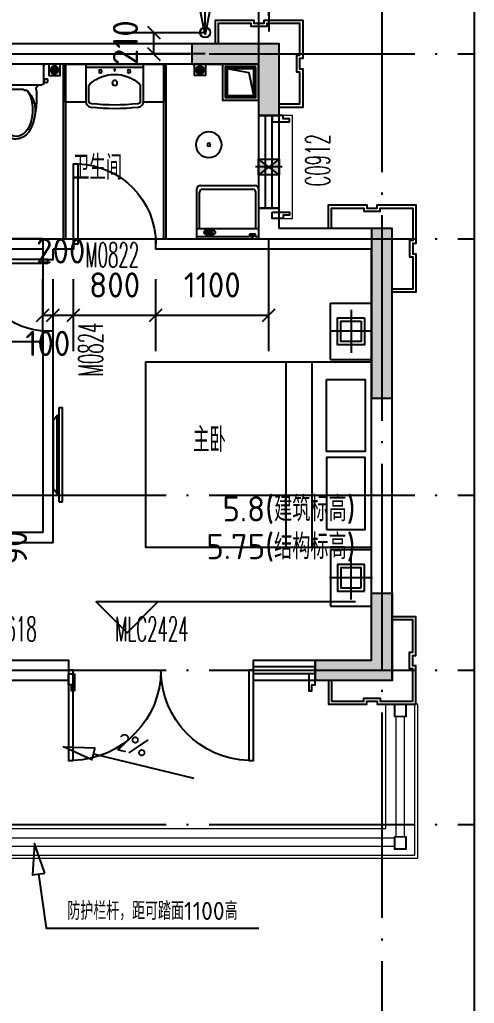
# Model space of a CAD drawing. Header units: millimetres. Extents: x -133666 to 880576, y -269375 to 86941.
# Drawn here: x -24679 to -20255, y -115832 to -106256 of the extents above; entities that cross this region are included whole.
import ezdxf
from ezdxf.enums import TextEntityAlignment as Align

# ---------------------------------------------------------------- set-up
doc = ezdxf.new("R2010")
doc.units = ezdxf.units.MM
doc.header["$LTSCALE"] = 1000
doc.linetypes.add('DASH', pattern=[0.35, 0.25, -0.1])
doc.linetypes.add('DOTE', pattern=[2.42, 2, -0.2, 0.02, -0.2])
doc.layers.get('0').update_dxf_attribs({"linetype": 'CONTINUOUS'})
doc.layers.add('0看线', color=9, linetype='CONTINUOUS', lineweight=0)
doc.layers.add('a-立面铝板造型', color=39, linetype='CONTINUOUS', lineweight=0)
for name, color, linetype in [('0石材', 30, 'CONTINUOUS'), ('0门窗套', 47, 'CONTINUOUS'), ('A-Lvtry', 5, 'CONTINUOUS'), ('AXIS_轴线_A', 1, 'DOTE'), ('COLU_柱墙_A', 2, 'CONTINUOUS'), ('DIM_标注_A', 3, 'CONTINUOUS'), ('DIM_标高_A', 3, 'CONTINUOUS'), ('DIM_符号_A', 3, 'CONTINUOUS'), ('EQU_厨卫设备_A', 6, 'CONTINUOUS'), ('EQU_活动家具_A', 237, 'CONTINUOUS'), ('HATCH_通用填充_A', 251, 'CONTINUOUS'), ('HOLE_厨卫空调洞口_A', 192, 'CONTINUOUS'), ('LINE_投影线_A', 7, 'CONTINUOUS'), ('LVTRY', 6, 'CONTINUOUS'), ('M门窗标号', 1, 'CONTINUOUS'), ('TEXT_房间名称_A', 6, 'CONTINUOUS'), ('VPIPE-雨水', 4, 'DASH'), ('WALL_填充墙_A', 2, 'CONTINUOUS'), ('WIN_门窗_A', 4, 'CONTINUOUS'), ('洁具，厨具', 6, 'CONTINUOUS'), ('面积线', 3, 'CONTINUOUS')]:
    doc.layers.add(name, color=color, linetype=linetype)
doc.styles.add('_TCH_DIM', font='SIMPLEX.shx', dxfattribs={"width": 0.7, "bigfont": 'GBCBIG.shx'})
doc.styles.add('_中哲汉字字母', font='ZZ中哲字母', dxfattribs={"width": 0.7, "bigfont": 'ZZ中哲汉字'})
doc.styles.add('CADReader_TextStyle', font='tssdeng.shx', dxfattribs={"height": 0.2, "bigfont": 'gbcbig.shx'})

# ---------------------------------------------------------------- blocks, each defined once
blk = doc.blocks.new('mct-tl')
at = {"layer": '0门窗套'}
blk.add_lwpolyline([(60, 0), (60, -166.7), (30, -166.7), (30, -106.7), (0, -106.7), (0, 0), (60, 0)], dxfattribs=at)
blk = doc.blocks.new('yuirog')
at = {"layer": '0看线'}
for points in [[(-1020, 5890), (-1020, 5800), (-420, 5800), (-420, 5890)], [(3930, -50), (950, -50), (950, -100), (-100, -100), (-100, 950), (-50, 950), (-50, 4290)], [(1080, 296.7), (1080, 100), (3180, 100), (3180, 296.7)]]:
    blk.add_lwpolyline(points, dxfattribs=at)
at = {"layer": '0看线', "linetype": 'DASH', "ltscale": 0.5}
for points in [[(850, 230), (850, 0), (475, 0), (475, 30), (375, 30), (375, 0), (0, 0), (0, 375), (30, 375), (30, 475), (0, 475), (0, 850), (230, 850)], [(3505, 230), (3505, 0), (3880, 0), (3880, 30), (3930, 30)]]:
    blk.add_lwpolyline(points, dxfattribs=at)
at = {"layer": '0门窗套'}
for p in [(-4020, 5996.7), (1080, 296.7)]:
    blk.add_blockref('mct-tl', p, dxfattribs=at)
at = {"layer": '0门窗套', "extrusion": (0, 0, -1), "zscale": -1}
for p in [(1620, 5996.7), (420, 5996.7), (-3180, 296.7)]:
    blk.add_blockref('mct-tl', p, dxfattribs=at)
at = {"layer": '0门窗套', "extrusion": (0, 0, -1), "xscale": -1, "zscale": -1}
blk.add_blockref('mct-tl', (1020, 5996.7), dxfattribs=at)
blk = doc.blocks.new('hgjjujsg')
at = {"layer": '0看线'}
blk.add_lwpolyline([(15463.3, -2030), (15660, -2030), (15660, -1030), (15463.3, -1030)], dxfattribs=at)
at = {"layer": '0石材'}
for points in [[(14910, -330), (14910, -100), (15285, -100), (15285, -130), (15385, -130), (15385, -100), (15760, -100), (15760, -475), (15730, -475), (15730, -575), (15760, -575), (15760, -950), (15530, -950)], [(14940, -330), (14940, -130), (15255, -130), (15255, -160), (15415, -160), (15415, -130), (15730, -130), (15730, -445), (15700, -445), (15700, -605), (15730, -605), (15730, -920), (15530, -920)]]:
    blk.add_lwpolyline(points, dxfattribs=at)
at = {"layer": '0门窗套', "extrusion": (0, 0, -1), "zscale": -1, "rotation": 270}
blk.add_blockref('mct-tl', (-15463.3, -1030), dxfattribs=at)
at = {"layer": '0门窗套', "rotation": 90}
blk.add_blockref('mct-tl', (15463.3, -2030), dxfattribs=at)
blk = doc.blocks.new('A$C43C32891')
at = {"layer": 'EQU_活动家具_A'}
for p, q in [((410, 2950), (10, 2950)), ((210, 2885), (210, 2465)), ((410, 2400), (410, 2950)), ((0, 2675), (420, 2675)), ((410, 2400), (10, 2400)), ((592.3, 2375), (592.3, 575)), ((844.1, 2375), (844.1, 575)), ((3019.3, 1015), (3019.3, 1935)), ((3019.3, 1015), (3019.3, 1935)), ((3049.3, 1935), (3019.3, 1935)), ((3049.3, 1015), (3049.3, 1935)), ((3049.3, 1856.2), (3068.2, 1856.2)), ((3068.2, 1093.8), (3068.2, 1856.2)), ((3068.2, 1856.2), (3110, 1804.4)), ((3110, 1804.4), (3110, 1145.6)), ((3049.3, 1093.8), (3068.2, 1093.8)), ((3068.2, 1093.8), (3110, 1145.6)), ((3049.3, 1015), (3019.3, 1015)), ((410, 550), (10, 550)), ((210, 65), (210, 485)), ((410, 550), (410, 0)), ((0, 275), (420, 275)), ((410, 0), (10, 0))]:
    blk.add_line(p, q, dxfattribs=at)
for points in [[(80, 2805), (80, 2545), (340, 2545), (340, 2805)], [(10, 575), (10, 2375), (2210, 2375), (2210, 575)], [(447.1, 2204.9), (70.7, 2204.9), (70.7, 1504.6), (447.1, 1504.6)], [(447.1, 745.1), (70.7, 745.1), (70.7, 1445.4), (447.1, 1445.4)], [(80, 145), (80, 405), (340, 405), (340, 145)]]:
    blk.add_lwpolyline(points, close=True, dxfattribs=at)
for points in [[(112.5, 2772.5), (112.5, 2577.5), (307.5, 2577.5), (307.5, 2772.5), (112.5, 2772.5)], [(112.5, 177.5), (112.5, 372.5), (307.5, 372.5), (307.5, 177.5), (112.5, 177.5)]]:
    blk.add_lwpolyline(points, dxfattribs=at)
blk = doc.blocks.new('卫生间排气孔')
at = {"ltscale": 0.1}
for points in [[(-100, -75), (0, 0), (-100, 75)], [(100, -75), (0, 0), (100, 75)]]:
    blk.add_hatch(color=256, dxfattribs=at).paths.add_polyline_path(points)
for p, q in [((130, 0), (-130, 0)), ((100, 75), (-100, -75)), ((100, -75), (-100, 75))]:
    blk.add_line(p, q, dxfattribs=at)
blk.add_lwpolyline([(100, -75), (-100, -75), (-100, 75), (100, 75)], close=True, dxfattribs=at)
blk = doc.blocks.new('烟道')
at = {"layer": 'LVTRY', "ltscale": 5}
h = blk.add_hatch(dxfattribs=at)
h.set_pattern_fill('ANSI31', color=256, scale=10)
h.set_pattern_definition([(45, (0, 0), (-11.22532015, 11.22532015), [])])
h.paths.add_polyline_path([(307693, 358140), (307693, 357840), (307993, 357840), (307993, 358140)])
h.paths.add_polyline_path([(307973, 358120), (307973, 357860), (307713, 357860), (307713, 358120)], flags=16)
at = {"layer": 'LINE_投影线_A'}
blk.add_lwpolyline([(307713, 357860), (307759.5, 358081), (307973, 358120)], dxfattribs=at)
at = {"layer": 'LVTRY', "ltscale": 5}
for points in [[(307668, 358165), (308018, 358165), (308018, 357815), (307668, 357815)], [(307693, 358140), (307993, 358140), (307993, 357840), (307693, 357840)], [(307713, 358120), (307973, 358120), (307973, 357860), (307713, 357860)]]:
    blk.add_lwpolyline(points, close=True, dxfattribs=at)
blk = doc.blocks.new('座便')
for p, q in [((-270, -200), (-270, -40)), ((-250, -20), (250, -20)), ((270, -40), (270, -200)), ((-303.5, -170.5), (-303.5, -190.2)), ((-303.5, -170.5), (-303.5, -190.2)), ((-270, -162.3), (-292.7, -160.5)), ((-270, -162.3), (-292.7, -160.5)), ((-276.1, -198.8), (-276.1, -161.8)), ((-276.1, -198.8), (-276.1, -161.8)), ((-292.7, -200.1), (-270, -198.4)), ((-292.7, -200.1), (-270, -198.4)), ((-221.7, -220), (-250, -220)), ((221.7, -220), (-221.7, -220)), ((221.7, -220), (-221.7, -220)), ((-77.3, -272.6), (-100.5, -272.6)), ((-77.3, -272.6), (-100.5, -272.6)), ((-69.3, -262), (-69.3, -264.6)), ((65.1, -262), (-69.3, -262)), ((-69.3, -262), (-69.3, -264.6)), ((65.1, -262), (-69.3, -262)), ((65.1, -264.6), (65.1, -262)), ((65.1, -264.6), (65.1, -262)), ((100.5, -272.6), (73.1, -272.6)), ((100.5, -272.6), (73.1, -272.6)), ((250, -220), (221.7, -220))]:
    blk.add_line(p, q)
for centre, radius, start, end in [((-250, -40), 20, 90, 180), ((250, -40), 20, 0, 90), ((250, -40), 20, 0, 90), ((-293.5, -170.5), 10, 85.56158, 180), ((-293.5, -170.5), 10, 85.56158, 180), ((-293.5, -190.2), 10, 180, 274.43842), ((-293.5, -190.2), 10, 180, 274.43842), ((-250, -200), 20, 180, 270), ((-238.3, -260.4), 43.7, 351.37849, 67.65047), ((-100.5, -280.6), 8, 90, 145.22779), ((-100.5, -280.6), 8, 90, 145.22779), ((-77.3, -264.6), 8, 270, 0), ((-77.3, -264.6), 8, 270, 0), ((73.1, -264.6), 8, 180, 270), ((73.1, -264.6), 8, 180, 270), ((100.5, -280.6), 8, 34.77221, 90), ((100.5, -280.6), 8, 34.77221, 90), ((238.3, -260.4), 43.7, 112.34953, 188.62151), ((250, -200), 20, 270, 0)]:
    blk.add_arc(centre, radius, start, end)
blk.add_ellipse((0, -466.8), major_axis=(0, 256.5), ratio=0.624298, start_param=0.73236, end_param=5.550825)
for points, knots in [([(-195.1, -266.9), (-196.6, -324.4), (-199.4, -436.2), (-170.6, -586.5), (-119.1, -698.5), (-49.6, -739.9), (-14.2, -746.4), (0, -749)], [0, 0, 0, 0, 171.873008, 333.949451, 459.747669, 524.048243, 567.39816, 567.39816, 567.39816, 567.39816]), ([(-107.1, -276), (-116.1, -285.9), (-144.6, -317.3), (-174.9, -382.8), (-187.7, -466.4), (-179.2, -520.4), (-175, -546.4)], [0, 0, 0, 0, 40.186691, 126.909564, 211.63779, 290.070492, 290.070492, 290.070492, 290.070492]), ([(-107.1, -276), (-116.1, -285.9), (-144.6, -317.3), (-174.9, -382.8), (-187.7, -466.4), (-179.2, -520.4), (-175, -546.4)], [0, 0, 0, 0, 40.186691, 126.909564, 211.63779, 290.070492, 290.070492, 290.070492, 290.070492]), ([(195.1, -266.9), (196.6, -324.4), (199.4, -436.2), (170.6, -586.5), (119.1, -698.5), (49.6, -739.9), (14.2, -746.4), (0, -749)], [0, 0, 0, 0, 171.873008, 333.949451, 459.747669, 524.048243, 567.39816, 567.39816, 567.39816, 567.39816]), ([(107.1, -276), (116.1, -285.9), (144.6, -317.3), (174.9, -382.8), (187.7, -466.4), (179.2, -520.4), (175, -546.4)], [0, 0, 0, 0, 40.186691, 126.909564, 211.63779, 290.070492, 290.070492, 290.070492, 290.070492]), ([(107.1, -276), (116.1, -285.9), (144.6, -317.3), (174.9, -382.8), (187.7, -466.4), (179.2, -520.4), (175, -546.4)], [0, 0, 0, 0, 40.186691, 126.909564, 211.63779, 290.070492, 290.070492, 290.070492, 290.070492])]:
    blk.add_open_spline(points, degree=3, knots=knots)
blk = doc.blocks.new('A$C1AB4679B')
at = {"layer": '洁具，厨具'}
for p, q in [((0, 520), (600, 520)), ((0, 520), (0, 34)), ((0, 495.6), (512.5, 495.6)), ((512.5, 475.3), (512.5, 496.2)), ((570.4, 496.2), (570.4, 475.3)), ((570.4, 495.6), (600, 495.6)), ((600, 34), (600, 520)), ((600, 421.5), (0, 421.5)), ((26.2, 421.8), (26.2, 64.6)), ((90.6, 460.1), (90.6, 452.9)), ((102.2, 443.1), (102.2, 454.4)), ((102.2, 454.4), (147.1, 454.4)), ((147.1, 443.1), (102.2, 443.1)), ((147.1, 454.4), (147.1, 443.1)), ((154.4, 460.9), (154.3, 452.9)), ((570.4, 475.3), (512.5, 475.3)), ((573.8, 421.8), (573.8, 64.6)), ((54.1, 37.4), (545.9, 37.4)), ((34.8, 0), (565.2, 0))]:
    blk.add_line(p, q, dxfattribs=at)
at = {"layer": '洁具，厨具', "extrusion": (0, 0, -1)}
for centre, major_axis, start_param, end_param in [((114.9, 407.1), (75.5, 0), 4.28069, 4.523836), ((124.2, 359.2), (-125.2, 0), 1.382244, 1.570796), ((124.2, 359.2), (125.2, 0), -1.570796, -1.382244), ((133.5, 407.1), (-75.5, 0), 1.759349, 2.002495), ((539.9, 496.2), (12.2, 0), 3.141593, 9.424778), ((79.6, 455.7), (13.3, 0), 3.141593, 3.873931), ((79.6, 455.7), (13.3, 0), 2.409254, 3.141593), ((100.7, 437.1), (-41.6, 0), 0.732338, 1.139097), ((100.7, 474.3), (-41.6, 0), -1.139097, -0.732338), ((114.9, 504.3), (75.5, 0), 1.759349, 2.002495), ((93.4, 460.1), (2.81, 0), 3.141593, 4.155445), ((93.4, 452.9), (2.81, 0), 3.141593, 4.155445), ((93.4, 452.9), (2.81, 0), 2.127741, 3.141593), ((107.1, 438.5), (28.7, 0), 4.155445, 4.45996), ((107.1, 431.4), (28.7, 0), 4.155445, 4.45996), ((107.1, 474.5), (28.7, 0), 1.823226, 2.127741), ((116.3, 403.5), (65.7, 0), 4.45996, 4.605954), ((116.3, 396.4), (-65.7, 0), 1.318367, 1.464361), ((116.3, 509.4), (-65.7, 0), -1.35331, -1.318367), ((124.2, 552.2), (-125.2, 0), 4.712389, 4.900942), ((122.5, 347.3), (123.5, 0), 4.605954, 4.712389), ((122.5, 340.1), (123.5, 0), 4.605954, 4.712389), ((122.5, 347.3), (-123.5, 0), 1.570796, 1.677231), ((122.5, 340.1), (-123.5, 0), 1.570796, 1.677231), ((124.2, 552.2), (125.2, 0), 1.382244, 1.570796), ((128.6, 403.5), (-65.7, 0), 1.677231, 1.823226), ((128.6, 396.4), (65.7, 0), -1.464361, -1.318367), ((137.8, 438.5), (-28.7, 0), 1.823226, 2.127741), ((137.8, 431.4), (-28.7, 0), 1.823226, 2.127741), ((137.8, 474.5), (28.7, 0), 1.013852, 1.240658), ((133.5, 504.3), (-75.5, 0), 4.28069, 4.523836), ((151.5, 460.1), (-2.81, 0), 2.127741, 3.141593), ((151.5, 452.9), (-2.81, 0), 2.127741, 3.141593), ((151.5, 452.9), (-2.81, 0), 3.141593, 4.155445), ((151.5, 460.1), (-2.81, 0), 3.141593, 3.4548), ((147.7, 437.1), (41.6, 0), -1.139097, -0.732338), ((147.7, 474.3), (41.6, 0), 0.732338, 1.139097), ((168.8, 455.7), (13.3, 0), -0.732338, 0), ((168.8, 455.7), (-13.3, 0), 3.141593, 3.873931), ((34.8, 34), (-34.8, 0), 4.712389, 6.283185), ((54.1, 64.6), (-27.8, 0), -1.570796, 0), ((545.9, 64.6), (-27.8, 0), 3.141593, 4.712389), ((565.2, 34), (-34.8, 0), 3.141593, 4.712389)]:
    blk.add_ellipse(centre, major_axis=major_axis, ratio=0.978714, start_param=start_param, end_param=end_param, dxfattribs=at)
blk = doc.blocks.new('fhhrthrtjrtjrt')
at = {"layer": 'EQU_厨卫设备_A'}
h = blk.add_hatch(dxfattribs=at)
h.set_pattern_fill('ANSI31', color=256, scale=10, angle=225, style=0)
h.set_pattern_definition([(270, (211505.133, -5066206.199), (-15.875, -9e-15), [])])
edge = h.paths.add_edge_path()
edge.add_arc((-292970.6, 324146), 39.3, 180, 540)
h = blk.add_hatch(dxfattribs=at)
h.set_pattern_fill('ANSI31', color=256, scale=10, angle=225, style=0)
h.set_pattern_definition([(270, (193430.301, -5066206.199), (-15.875, -9e-15), [])])
edge = h.paths.add_edge_path()
edge.add_arc((-291554.1, 324146), 39.3, 0, 360, ccw=False)
for p, q in [((-292640.3, 322501), (-292640.3, 324201)), ((-292620.3, 322501), (-292620.3, 324201)), ((-291660.3, 324201), (-291660.3, 322501)), ((-291640.3, 324201), (-291640.3, 322501))]:
    blk.add_line(p, q, dxfattribs=at)
for points in [[(-292915.6, 324201), (-293025.6, 324201), (-293025.6, 324091), (-292915.6, 324091)], [(-291609.1, 324201), (-291499.1, 324201), (-291499.1, 324091), (-291609.1, 324091)]]:
    blk.add_lwpolyline(points, close=True, dxfattribs=at)
blk.add_lwpolyline([(-291861.1, 323831), (-291660.3, 323831), (-291660.3, 324201), (-292620.3, 324201), (-292620.3, 323831), (-292419.5, 323831)], dxfattribs=at)
for centre, radius in [((-292970.6, 324146), 39.3), ((-291554.1, 324146), 39.3), ((-293056.6, 323418), 125), ((-293056.6, 323418), 16)]:
    blk.add_circle(centre, radius, dxfattribs=at)
at = {"layer": 'WALL_填充墙_A', "linetype": 'Continuous'}
for points in [[(-293540.3, 324201), (-293540.3, 323701), (-293740.3, 323701), (-293740.3, 324401)], [(-293740.3, 324401), (-290540.3, 324401)], [(-293540.3, 324201), (-290640.3, 324201)], [(-293740.3, 322601), (-293740.3, 322801), (-293540.3, 322801), (-293540.3, 322501)], [(-294840.3, 318201), (-294840.3, 322601)], [(-294840.3, 322601), (-293740.3, 322601)], [(-293640.3, 322401), (-292540.3, 322401), (-292540.3, 322501), (-293540.3, 322501)], [(-291440.3, 322501), (-291740.3, 322501), (-291740.3, 322401), (-291540.3, 322401)], [(-291440.3, 322501), (-290640.3, 322501)], [(-294640.3, 318401), (-294640.3, 322401)], [(-294640.3, 322401), (-293640.3, 322401)], [(-291440.3, 322401), (-291440.3, 322301), (-291540.3, 322301), (-291540.3, 322401)], [(-291440.3, 322401), (-290540.3, 322401)], [(-291540.3, 319541), (-291540.3, 321601), (-291440.3, 321601), (-291440.3, 319641)], [(-291440.3, 319641), (-290340.3, 319641)], [(-291540.3, 319541), (-290340.3, 319541)], [(-294840.3, 318201), (-294090.3, 318201), (-294090.3, 318401), (-294640.3, 318401)], [(-291090.3, 318201), (-291090.3, 318401), (-291690.3, 318401), (-291690.3, 318201), (-291090.3, 318201)]]:
    blk.add_lwpolyline(points, dxfattribs=at)
at = {"layer": 'WIN_门窗_A', "linetype": 'Continuous'}
for points in [[(-293540.3, 323701), (-293540.3, 322801), (-293740.3, 322801), (-293740.3, 323701), (-293540.3, 323701)], [(-293673.6, 322801), (-293673.6, 323701)], [(-293606.9, 322801), (-293606.9, 323701)], [(-291740.3, 322451), (-291740.3, 323231), (-291780.3, 323231), (-291780.3, 322451), (-291740.3, 322451)], [(-290807.8, 322301), (-290807.8, 322266), (-291490.3, 322266), (-291490.3, 322301), (-290807.8, 322301)], [(-293490.3, 318201), (-293490.3, 318401), (-294090.3, 318401), (-294090.3, 318201), (-293490.3, 318201)], [(-294090.3, 318334.4), (-293490.3, 318334.4)], [(-294090.3, 318267.7), (-293490.3, 318267.7)], [(-293445.3, 318301), (-293445.3, 317423.5), (-293490.3, 317423.5), (-293490.3, 318301), (-293445.3, 318301)], [(-291690.3, 318301), (-291690.3, 317423.5), (-291735.3, 317423.5), (-291735.3, 318301), (-291690.3, 318301)]]:
    blk.add_lwpolyline(points, dxfattribs=at)
for centre, radius, start, end in [((-291760.3, 322451), 780, 91.46928, 180), ((-291490.3, 322283.5), 682.5, 270, 358.53072), ((-293467.8, 318301), 877.5, 271.46928, 0), ((-291712.8, 318301), 877.5, 180, 268.53072)]:
    blk.add_arc(centre, radius, start, end, dxfattribs=at)
at = {"layer": '洁具，厨具'}
for p, q in [((-291860.3, 324172), (-292420.3, 324172)), ((-292391.6, 323844.6), (-292391.6, 323986.4)), ((-291889.4, 323844.6), (-291889.4, 323986.7))]:
    blk.add_line(p, q, dxfattribs=at)
blk.add_lwpolyline([(-291909.9, 323784.7, -0.056951), (-292370.6, 323784.7, -0.381268), (-292420.3, 323840.4), (-292420.3, 324201), (-291860.3, 324201), (-291860.3, 323840.4, -0.381268)], format="xyb", close=True, dxfattribs=at)
for centre, radius in [((-292140.3, 324144.3), 8), ((-292279.2, 324132), 15), ((-292001.4, 324132), 15), ((-292141.2, 324019.5), 24.9)]:
    blk.add_circle(centre, radius, dxfattribs=at)
for centre, radius, start, end in [((-292140.3, 323749), 353.9, 46.84566, 133.24191), ((-292363.6, 323986.4), 28, 133.24191, 180), ((-291917.4, 323986.7), 28, 0, 46.84566), ((-292363.6, 323844.6), 28, 180, 263.48777), ((-292140.3, 325800.6), 1996.7, 263.48777, 276.50159), ((-291917.4, 323844.6), 28, 276.50159, 0)]:
    blk.add_arc(centre, radius, start, end, dxfattribs=at)
at = {"layer": 'A-Lvtry'}
blk.add_blockref('座便', (-291182.3, 324221), dxfattribs=at)
at = {"layer": 'a-立面铝板造型', "rotation": 180}
blk.add_blockref('A$C1AB4679B', (-292940.3, 323021), dxfattribs=at)
at = {"layer": 'EQU_活动家具_A'}
blk.add_blockref('A$C43C32891', (-294650.3, 318926), dxfattribs=at)
at = {"layer": 'HOLE_厨卫空调洞口_A', "xscale": -1}
blk.add_blockref('卫生间排气孔', (-293640.3, 323201), dxfattribs=at)
at = {"layer": 'LINE_投影线_A', "extrusion": (0, 0, -1), "xscale": -1, "zscale": -1}
blk.add_blockref('烟道', (601208.3, -33964), dxfattribs=at)
blk = doc.blocks.new('h54j54j45j4m')
at = {"layer": 'TEXT_房间名称_A', "style": '_中哲汉字字母', "width": 0.7}
for s, p in [('卫生间', (-280546.1, 323076.5, 0)), ('主卧', (-279378.1, 320425.6))]:
    blk.add_text(s, height=240, dxfattribs=at).set_placement(p)
blk = doc.blocks.new('554y54y')
at = {"layer": 'M门窗标号', "style": '_TCH_DIM', "width": 0.494118}
for s, p in [('C0912', (-278046.5, 323010.5)), ('M0824', (-280254.5, 321161))]:
    blk.add_text(s, height=238, rotation=90, dxfattribs=at).set_placement(p)
for s, p in [('M0822', (-280426.3, 322226.5)), ('C0618', (-281409, 318583.9)), ('MLC2424', (-280136.4, 318583.9))]:
    blk.add_text(s, height=238, dxfattribs=at).set_placement(p)
blk = doc.blocks.new('yueiaghj')
at = {"layer": '0石材'}
for points in [[(850, 4630), (850, 4860), (475, 4860), (475, 4830), (375, 4830), (375, 4860), (0, 4860), (0, 4485), (30, 4485), (30, 4385), (0, 4385), (0, 4010), (230, 4010)], [(820, 4630), (820, 4830), (505, 4830), (505, 4800), (345, 4800), (345, 4830), (30, 4830), (30, 4515), (60, 4515), (60, 4355), (30, 4355), (30, 4040), (230, 4040)], [(850, 230), (850, 0), (475, 0), (475, 30), (375, 30), (375, 0), (0, 0), (0, 375), (30, 375), (30, 475), (0, 475), (0, 850), (230, 850)], [(820, 230), (820, 30), (505, 30), (505, 60), (345, 60), (345, 30), (30, 30), (30, 345), (60, 345), (60, 505), (30, 505), (30, 820), (230, 820)]]:
    blk.add_lwpolyline(points, dxfattribs=at)
blk = doc.blocks.new('A$C2E3860E6')
at = {"layer": 'HATCH_通用填充_A'}
h = blk.add_hatch(color=256, dxfattribs=at)
h.dxf.hatch_style = 1
h.paths.add_polyline_path([(39600, 200), (40000, 200), (40000, 0), (39400, 0), (39400, 850), (39600, 850)])
h.paths.add_polyline_path([(46600, 200), (46200, 200), (46200, 0), (46800, 0), (46800, 850), (46600, 850)])
h.paths.add_polyline_path([(22400, 200), (22800, 200), (22800, 0), (22200, 0), (22200, 850), (22400, 850)])
h.paths.add_polyline_path([(29400, 200), (29000, 200), (29000, 0), (29600, 0), (29600, 850), (29400, 850)])
h.paths.add_polyline_path([(41950, 15750), (41450, 15750), (41450, 15350), (41950, 15350)])
h.paths.add_polyline_path([(44750, 15750), (44250, 15750), (44250, 15350), (44750, 15350)])
h.paths.add_polyline_path([(38600, 9900), (38600, 10750), (38800, 10750), (38800, 9900)])
h.paths.add_polyline_path([(47600, 9900), (47600, 10750), (47400, 10750), (47400, 9900)])
h.paths.add_polyline_path([(41950, 17300), (41450, 17300), (41450, 16900), (41950, 16900)])
h.paths.add_polyline_path([(44750, 17300), (44250, 17300), (44250, 16900), (44750, 16900)])
h.paths.add_polyline_path([(40800, 13600), (40300, 13600), (40300, 13200), (40800, 13200)])
h.paths.add_polyline_path([(45900, 13600), (45400, 13600), (45400, 13200), (45900, 13200)])
h.paths.add_polyline_path([(35700, 11700), (35700, 11200), (35500, 11200), (35500, 11900), (36350, 11900), (36350, 11700)])
h.paths.add_polyline_path([(34600, 9900), (34600, 8450), (34400, 8450), (34400, 10100), (34600, 10100)])
h.paths.add_polyline_path([(35150, 5900), (34600, 5900), (34600, 6550), (34400, 6550), (34400, 5700), (35150, 5700)])
h.paths.add_polyline_path([(43200, 5900), (43000, 5900), (43000, 5050), (43200, 5050)])
h.paths.add_polyline_path([(43850, 11700), (43850, 11300), (44050, 11300), (44050, 11900), (42150, 11900), (42150, 9900), (44050, 9900), (44050, 10500), (43850, 10500), (43850, 10100), (42350, 10100), (42350, 11700)])
h.paths.add_polyline_path([(50500, 11700), (50500, 11200), (50700, 11200), (50700, 11900), (49850, 11900), (49850, 11700)])
h.paths.add_polyline_path([(51600, 9900), (51600, 8450), (51800, 8450), (51800, 10100), (51600, 10100)])
h.paths.add_polyline_path([(51050, 5900), (51600, 5900), (51600, 6550), (51800, 6550), (51800, 5700), (51050, 5700)])
h.paths.add_polyline_path([(24750, 15750), (24250, 15750), (24250, 15350), (24750, 15350)])
h.paths.add_polyline_path([(27550, 15750), (27050, 15750), (27050, 15350), (27550, 15350)])
h.paths.add_polyline_path([(21400, 9900), (21400, 10750), (21600, 10750), (21600, 9900)])
h.paths.add_polyline_path([(30400, 9900), (30400, 10750), (30200, 10750), (30200, 9900)])
h.paths.add_polyline_path([(24750, 17300), (24250, 17300), (24250, 16900), (24750, 16900)])
h.paths.add_polyline_path([(27550, 17300), (27050, 17300), (27050, 16900), (27550, 16900)])
h.paths.add_polyline_path([(23600, 13600), (23100, 13600), (23100, 13200), (23600, 13200)])
h.paths.add_polyline_path([(28700, 13600), (28200, 13600), (28200, 13200), (28700, 13200)])
h.paths.add_polyline_path([(18500, 11700), (18500, 11200), (18300, 11200), (18300, 11900), (19150, 11900), (19150, 11700)])
h.paths.add_polyline_path([(17400, 9900), (17400, 8450), (17200, 8450), (17200, 10100), (17400, 10100)], flags=17)
h.paths.add_polyline_path([(17950, 5900), (17400, 5900), (17400, 6550), (17200, 6550), (17200, 5700), (17950, 5700)])
h.paths.add_polyline_path([(26000, 5900), (25800, 5900), (25800, 5050), (26000, 5050)])
h.paths.add_polyline_path([(25150, 11700), (25150, 11300), (24950, 11300), (24950, 11900), (26850, 11900), (26850, 9900), (24950, 9900), (24950, 10500), (25150, 10500), (25150, 10100), (26650, 10100), (26650, 11700)])
h.paths.add_polyline_path([(33300, 11700), (33300, 11200), (33500, 11200), (33500, 11900), (32650, 11900), (32650, 11700)])
h.paths.add_polyline_path([(34400, 9900), (34400, 8450), (34600, 8450), (34600, 10100), (34400, 10100)])
h.paths.add_polyline_path([(33850, 5900), (34400, 5900), (34400, 6550), (34600, 6550), (34600, 5700), (33850, 5700)])
h.paths.add_polyline_path([(9850, 15750), (10350, 15750), (10350, 15350), (9850, 15350)])
h.paths.add_polyline_path([(7050, 15750), (7550, 15750), (7550, 15350), (7050, 15350)])
h.paths.add_polyline_path([(13200, 9900), (13200, 10750), (13000, 10750), (13000, 9900)])
h.paths.add_polyline_path([(4200, 9900), (4200, 10750), (4400, 10750), (4400, 9900)])
h.paths.add_polyline_path([(9850, 17300), (10350, 17300), (10350, 16900), (9850, 16900)])
h.paths.add_polyline_path([(7050, 17300), (7550, 17300), (7550, 16900), (7050, 16900)])
h.paths.add_polyline_path([(11000, 13600), (11500, 13600), (11500, 13200), (11000, 13200)])
h.paths.add_polyline_path([(5900, 13600), (6400, 13600), (6400, 13200), (5900, 13200)])
h.paths.add_polyline_path([(16100, 11700), (16100, 11200), (16300, 11200), (16300, 11900), (15450, 11900), (15450, 11700)])
h.paths.add_polyline_path([(5200, 200), (5600, 200), (5600, 0), (5000, 0), (5000, 850), (5200, 850)])
h.paths.add_polyline_path([(17200, 9900), (17200, 8450), (17400, 8450), (17400, 10100), (17200, 10100)])
h.paths.add_polyline_path([(16650, 5900), (17200, 5900), (17200, 6550), (17400, 6550), (17400, 5700), (16650, 5700)])
h.paths.add_polyline_path([(12200, 200), (11800, 200), (11800, 0), (12400, 0), (12400, 850), (12200, 850)])
h.paths.add_polyline_path([(8600, 5900), (8800, 5900), (8800, 5050), (8600, 5050)])
h.paths.add_polyline_path([(9450, 11700), (9450, 11300), (9650, 11300), (9650, 11900), (7750, 11900), (7750, 9900), (9650, 9900), (9650, 10500), (9450, 10500), (9450, 10100), (7950, 10100), (7950, 11700)])
h.paths.add_polyline_path([(1300, 11700), (1300, 11200), (1100, 11200), (1100, 11900), (1950, 11900), (1950, 11700)])
h.paths.add_polyline_path([(200, 9900), (200, 8450), (0, 8450), (0, 10100), (200, 10100)])
h.paths.add_polyline_path([(750, 5900), (200, 5900), (200, 6550), (0, 6550), (0, 5700), (750, 5700)])
edge = h.paths.add_edge_path()
edge.add_line((38750, 5900), (38750, 5700))
edge.add_line((38750, 5700), (39400, 5700))
edge.add_line((39400, 5700), (39400, 5200))
edge.add_line((39400, 5200), (39600, 5200))
edge.add_line((39600, 5200), (39600, 5900))
edge.add_line((39600, 5900), (38750, 5900))
edge.add_line((47450, 5900), (47450, 5700))
edge.add_line((47450, 5700), (46800, 5700))
edge.add_line((46800, 5700), (46800, 5200))
edge.add_line((46800, 5200), (46600, 5200))
edge.add_line((46600, 5200), (46600, 5900))
edge.add_line((46600, 5900), (47450, 5900))
edge.add_line((21550, 5900), (21550, 5700))
edge.add_line((21550, 5700), (22200, 5700))
edge.add_line((22200, 5700), (22200, 5200))
edge.add_line((22200, 5200), (22400, 5200))
edge.add_line((22400, 5200), (22400, 5900))
edge.add_line((22400, 5900), (21550, 5900))
edge.add_line((30250, 5900), (30250, 5700))
edge.add_line((30250, 5700), (29600, 5700))
edge.add_line((29600, 5700), (29600, 5200))
edge.add_line((29600, 5200), (29400, 5200))
edge.add_line((29400, 5200), (29400, 5900))
edge.add_line((29400, 5900), (30250, 5900))
edge.add_line((13050, 5900), (13050, 5700))
edge.add_line((13050, 5700), (12400, 5700))
edge.add_line((12400, 5700), (12400, 5200))
edge.add_line((12400, 5200), (12200, 5200))
edge.add_line((12200, 5200), (12200, 5900))
edge.add_line((12200, 5900), (13050, 5900))
edge.add_line((4350, 5900), (4350, 5700))
edge.add_line((4350, 5700), (5000, 5700))
edge.add_line((5000, 5700), (5000, 5200))
edge.add_line((5000, 5200), (5200, 5200))
edge.add_line((5200, 5200), (5200, 5900))
edge.add_line((5200, 5900), (4350, 5900))
at = {"layer": 'COLU_柱墙_A'}
for points in [[(50500, 11700), (50500, 11200), (50700, 11200), (50700, 11900), (49850, 11900), (49850, 11700), (50500, 11700)], [(51600, 9900), (51600, 8450), (51800, 8450), (51800, 10100), (51600, 10100), (51600, 9900), (51600, 9900)], [(51050, 5900), (51600, 5900), (51600, 6550), (51800, 6550), (51800, 5700), (51050, 5700), (51050, 5900)]]:
    blk.add_lwpolyline(points, dxfattribs=at)
blk = doc.blocks.new('h54j5j56j56j56')
at = {"layer": '0看线'}
blk.add_line((309045.2, 371395.9), (309355.2, 371395.9), dxfattribs=at)
for points in [[(314015.2, 369895.9), (309045.2, 369895.9), (309045.2, 371395.9)], [(314015.2, 369925.9), (309075.2, 369925.9), (309075.2, 371395.9)], [(314295.2, 370185.9), (309355.2, 370185.9), (309355.2, 371395.9)], [(309175.2, 370105.9), (309175.2, 371275.9)], [(309255.2, 370105.9), (309255.2, 371275.9)], [(309275.2, 370090.9), (313885.2, 370090.9)], [(309275.2, 370010.9), (313885.2, 370010.9)]]:
    blk.add_lwpolyline(points, dxfattribs=at)
for points in [[(309155.2, 371395.9), (309275.2, 371395.9), (309275.2, 371275.9), (309155.2, 371275.9)], [(309160.2, 371390.9), (309270.2, 371390.9), (309270.2, 371280.9), (309160.2, 371280.9)], [(309155.2, 370105.9), (309275.2, 370105.9), (309275.2, 369985.9), (309155.2, 369985.9)], [(309160.2, 370100.9), (309270.2, 370100.9), (309270.2, 369990.9), (309160.2, 369990.9)], [(313885.2, 370105.9), (314015.2, 370105.9), (314015.2, 369985.9), (313885.2, 369985.9)], [(313890.2, 370100.9), (314010.2, 370100.9), (314010.2, 369990.9), (313890.2, 369990.9)], [(314295.2, 370105.9), (314015.2, 370105.9), (314015.2, 369985.9), (314295.2, 369985.9)]]:
    blk.add_lwpolyline(points, close=True, dxfattribs=at)
blk = doc.blocks.new('g4h344')
at = {"layer": 'DIM_标注_A', "linetype": 'Continuous'}
for points in [[(548606.2, 357488.9), (548606.2, 358188.9)], [(549226.2, 357488.9), (549226.2, 358188.9)], [(548544.4, 357777.1), (548668.1, 357900.8)], [(549164.4, 357777.1), (549288.1, 357900.8)], [(548606.2, 357338.9), (548606.2, 357838.9), (549226.2, 357838.9), (549226.2, 357338.9)], [(548044.4, 357390.8), (548168.1, 357267.1)], [(547756.2, 357328.9), (548456.2, 357328.9)], [(548606.2, 357118.9), (548106.2, 357118.9), (548106.2, 357328.9), (548606.2, 357328.9)], [(547756.2, 357118.9), (548456.2, 357118.9)], [(548044.4, 357180.8), (548168.1, 357057.1)]]:
    blk.add_lwpolyline(points, dxfattribs=at)
at = {"layer": 'DIM_符号_A', "linetype": 'Continuous'}
for points in [[(547822.2, 358240.5), (548606.2, 358240.5), (548606.2, 357608.9)], [(548666.2, 357608.9), (548606.2, 357308.9), (548546.2, 357608.9), (548666.2, 357608.9)]]:
    blk.add_lwpolyline(points, dxfattribs=at)
at = {"layer": 'VPIPE-雨水', "linetype": 'Continuous'}
blk.add_circle((548606.2, 357328.9), 50, dxfattribs=at)
at = {"layer": 'DIM_标注_A', "color": 7, "style": 'CADReader_TextStyle'}
for s, rotation, p in [('620', 360.00001, (548916.2, 358132.9)), ('210', 449.99999, (547831.2, 357228.9))]:
    blk.add_text(s, height=245, rotation=rotation, dxfattribs=at).set_placement(p, align=Align.MIDDLE)
at = {"layer": 'DIM_符号_A', "color": 7, "style": 'CADReader_TextStyle'}
blk.add_text('YL', height=175, dxfattribs=at).set_placement((548214.2, 358415.5), align=Align.MIDDLE)
blk = doc.blocks.new('J54J6K6K')
at = {"layer": 'DIM_标注_A', "linetype": 'Continuous'}
for points in [[(-280840.3, 322501), (-280840.3, 321758.5), (-278640.3, 321758.5), (-278640.3, 322501)], [(-280840.3, 322401), (-281640.3, 322401), (-281640.3, 321501.1), (-280840.3, 321501.1)], [(-280840.3, 321408.5), (-280840.3, 322108.5)], [(-280740.3, 321408.5), (-280740.3, 322108.5)], [(-280540.3, 321408.5), (-280540.3, 322108.5)], [(-279740.3, 321408.5), (-279740.3, 322108.5)], [(-278640.3, 321408.5), (-278640.3, 322108.5)], [(-280902.2, 321696.6), (-280778.4, 321820.3)], [(-280802.2, 321696.6), (-280678.4, 321820.3)], [(-280602.2, 321696.6), (-280478.4, 321820.3)], [(-279802.2, 321696.6), (-279678.4, 321820.3)], [(-278702.2, 321696.6), (-278578.4, 321820.3)]]:
    blk.add_lwpolyline(points, dxfattribs=at)
at = {"layer": 'DIM_标高_A', "linetype": 'Continuous'}
blk.add_lwpolyline([(-277795.6, 318966.1), (-280319.8, 318966.1), (-280019.8, 318666.1), (-279719.8, 318966.1)], dxfattribs=at)
at = {"layer": 'DIM_符号_A', "linetype": 'Continuous'}
for points in [[(-280333.6, 317545.2), (-280361.8, 317428.6), (-280639.2, 317557.6), (-280333.6, 317545.2)], [(-280347.7, 317486.9), (-279370.5, 317250.1)], [(-280821, 316326.5), (-280921.3, 316615.5), (-280939.8, 316310.2), (-280821, 316326.5)], [(-280880.4, 316318.3), (-280807.8, 315790.1), (-278736.3, 315790.1)]]:
    blk.add_lwpolyline(points, dxfattribs=at)
at = {"layer": 'DIM_标注_A', "color": 7, "style": 'CADReader_TextStyle'}
for s, rotation, p in [('200', 360.00001, (-280665.3, 322383.5)), ('800', 360.00001, (-280140.3, 322052.5)), ('1100', 360.00001, (-279190.3, 322052.5)), ('100', 360.00001, (-280790.3, 321483.5)), ('90', 90, (-281115.3, 319496.2))]:
    blk.add_text(s, height=245, rotation=rotation, dxfattribs=at).set_placement(p, align=Align.MIDDLE)
at = {"layer": 'DIM_标高_A', "color": 7, "style": 'CADReader_TextStyle'}
for s, p in [('5.8(建筑标高)', (-277795.6, 319995.1)), ('5.75(结构标高)', (-277795.6, 319627.6))]:
    blk.add_text(s, height=245, dxfattribs=at).set_placement(p, align=Align.TOP_RIGHT)
at = {"layer": 'DIM_符号_A', "color": 7, "style": 'CADReader_TextStyle'}
blk.add_text('2%%%', height=175, rotation=-13.62376, dxfattribs=at).set_placement((-279963.7, 317573.9), align=Align.MIDDLE)
blk.add_text('防护栏杆，距可踏面1100高', height=175, dxfattribs=at).set_placement((-279772, 315965.1), align=Align.MIDDLE)

msp = doc.modelspace()

# ---------------------------------------------------------------- linework, layer by layer
msp.add_lwpolyline([(-20255, -119189.6), (-73655, -119189.6), (-73655, -100899.6), (-20255, -100899.6)], close=True)
at = {"layer": 'AXIS_轴线_A', "linetype": 'DOTE'}
for p, q in [((-22355, -100899.6), (-22355, -108389.6)), ((-21155, -100899.6), (-21155, -119189.6)), ((-21155, -100899.6), (-21155, -119189.6)), ((-21155, -100899.6), (-21155, -119189.6)), ((-21155, -100899.6), (-21155, -119189.6)), ((-73655, -106589.6), (-20255, -106589.6)), ((-73655, -108389.6), (-20255, -108389.6)), ((-73655, -110885), (-20255, -110885)), ((-73655, -112589.6), (-20255, -112589.6)), ((-73655, -114089.6), (-20255, -114089.6))]:
    msp.add_line(p, q, dxfattribs=at)

# ---------------------------------------------------------------- block references
msp.add_blockref('hgjjujsg', (-37685, -106159.6))
at = {"xscale": -1}
for name, p in [('yueiaghj', (-20825, -112919.6)), ('yuirog', (-25825, -118619.6)), ('yuirog', (-25825, -118619.6))]:
    msp.add_blockref(name, p, dxfattribs=at)
at = {"layer": 'DIM_标注_A'}
msp.add_blockref('J54J6K6K', (256385.2, -430890.6), dxfattribs=at)
at = {"layer": 'HATCH_通用填充_A'}
msp.add_blockref('A$C2E3860E6', (-72855, -118389.6), dxfattribs=at)
at = {"layer": 'HATCH_通用填充_A', "xscale": -1}
msp.add_blockref('h54j5j56j56j56', (288240.2, -484315.6), dxfattribs=at)
at = {"layer": 'M门窗标号'}
msp.add_blockref('554y54y', (256385.2, -430890.6), dxfattribs=at)
at = {"layer": 'TEXT_房间名称_A'}
msp.add_blockref('h54j54j45j4m', (256385.2, -430890.6), dxfattribs=at)
at = {"layer": 'WALL_填充墙_A', "xscale": -1}
msp.add_blockref('fhhrthrtjrtjrt', (-315895.3, -430890.6), dxfattribs=at)
at = {"layer": '面积线'}
msp.add_blockref('g4h344', (-571481.3, -463708.6), dxfattribs=at)

doc.saveas('drawing.dxf')
